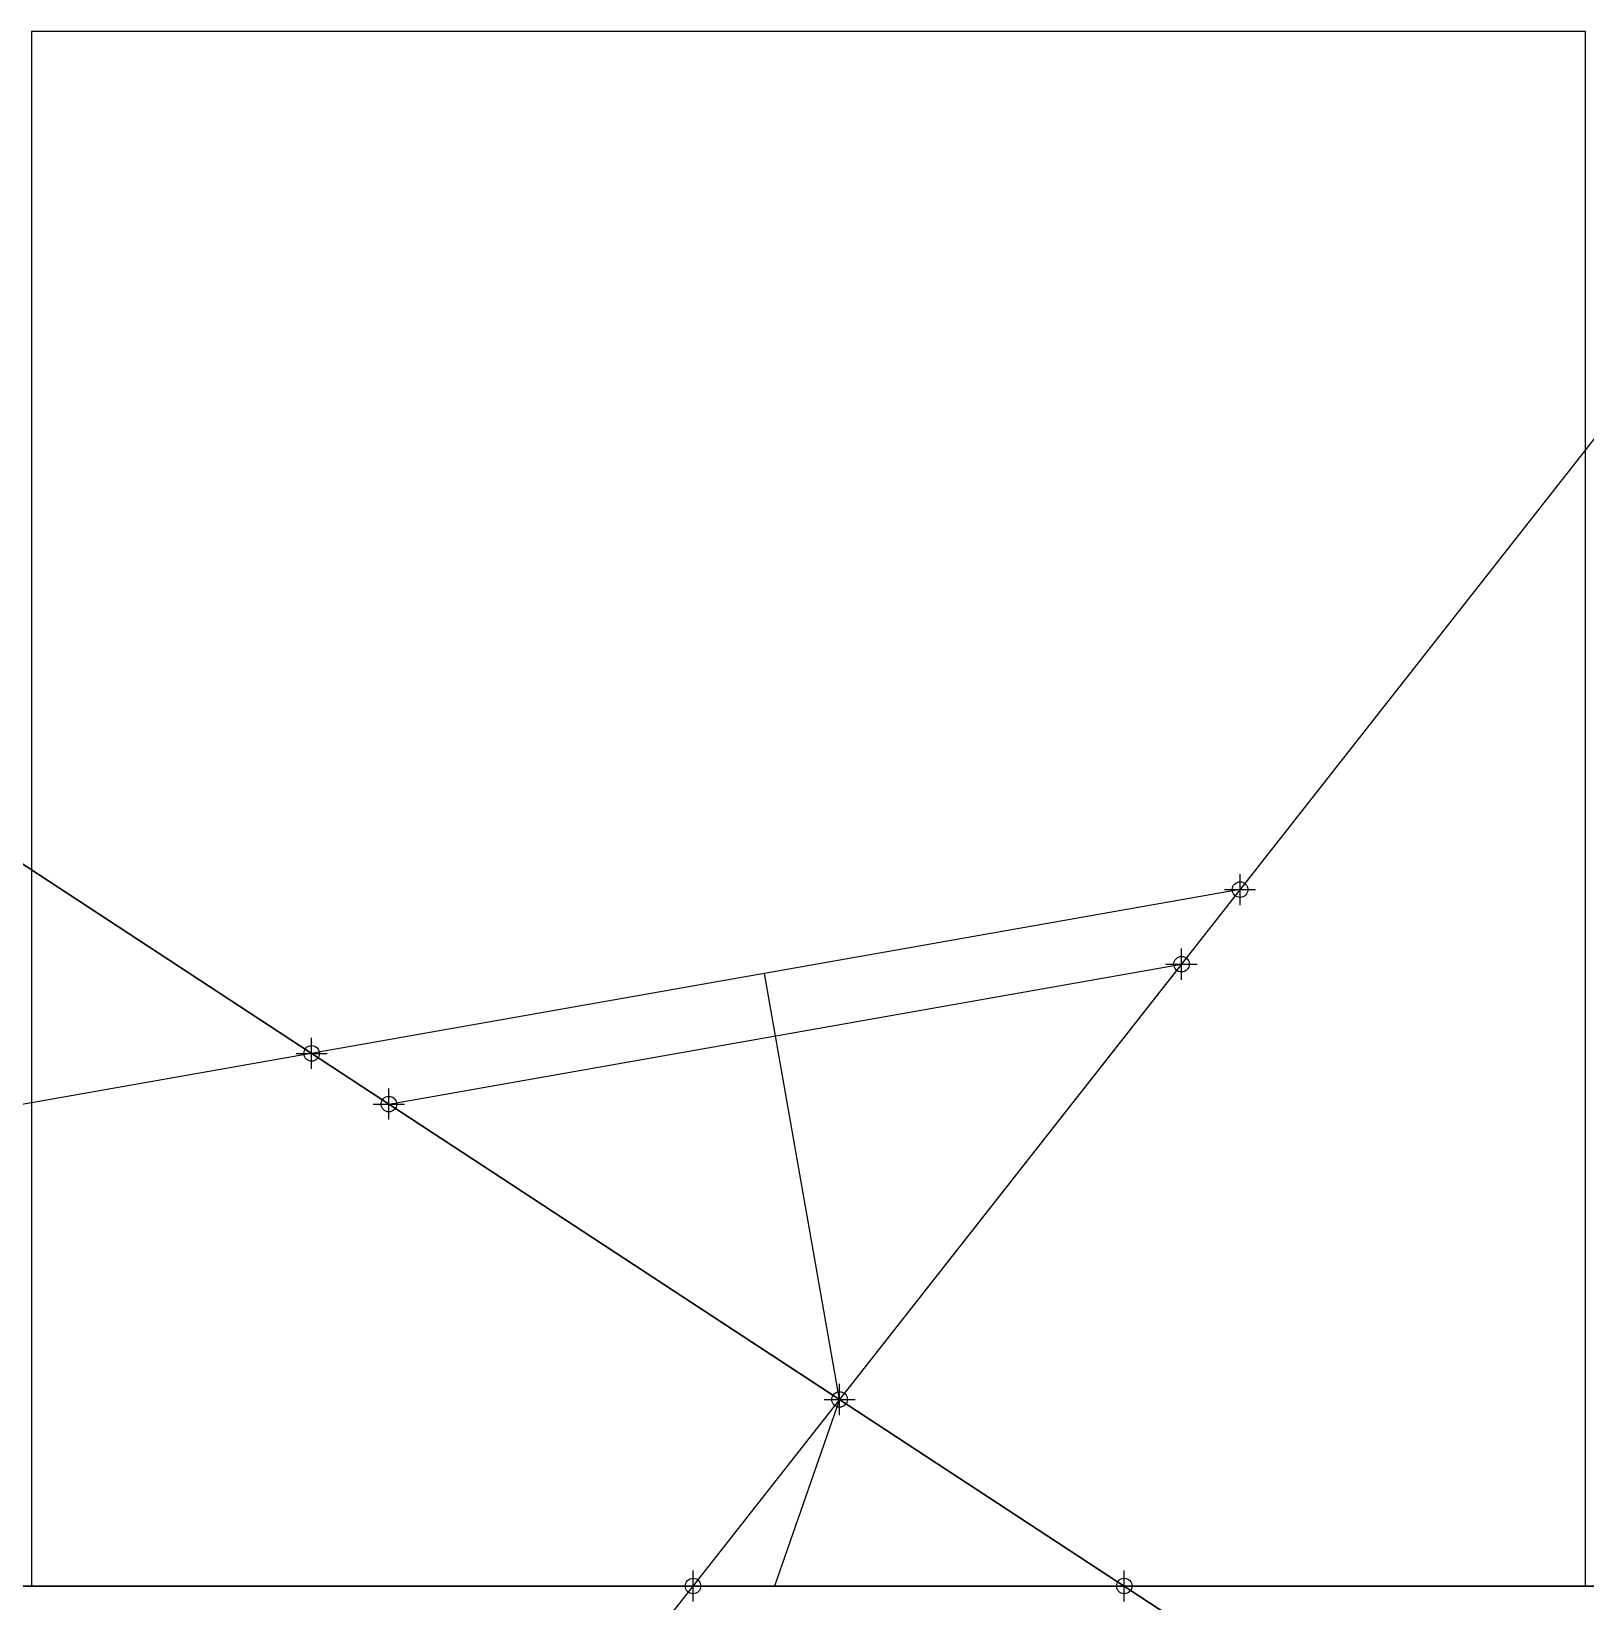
# Model space of a CAD drawing. Header units: millimetres. Extents: x -177 to 100, y -1 to 100.
# Drawn here: x 0 to 100, y -1 to 100 of the extents above.
import ezdxf

# ---------------------------------------------------------------- set-up
doc = ezdxf.new("R2010")
doc.units = ezdxf.units.MM
doc.header["$PDMODE"] = 34

msp = doc.modelspace()

# ---------------------------------------------------------------- linework, layer by layer
at = {"color": 3}
for p, q in [((100, 100), (0, 100)), ((0, 100), (0, 0)), ((100, 0), (100, 100)), ((0, 0), (100, 0))]:
    msp.add_line(p, q, dxfattribs=at)
for p, q in [((23, 31, 6), (74, 40, 6)), ((52, 12, 41), (47.16, 39.4)), ((74, 40, 6), (52, 12, 41)), ((52, 12, 41), (23, 31, 6)), ((52, 12, 41), (47.81, 0, 57.34))]:
    msp.add_line(p, q)
at = {"color": 1}
for p, q in [((0, 0), (100, 0)), ((100, 0, 100), (0, 0, 100)), ((0, 0, 100), (0, 0)), ((100, 0), (100, 0, 100))]:
    msp.add_line(p, q, dxfattribs=at)
for direction in [(-0.588658, 0.385673, -0.710449), (0.440617, 0.560786, -0.700982)]:
    msp.add_xline((52, 12, 41), direction)
at = {"color": 3, "transparency": 33554495}
for p, direction in [((23, 31), (0.836461, -0.548026)), ((52, 12), (0.617822, 0.786318))]:
    msp.add_xline(p, direction, dxfattribs=at)
at = {"color": 1, "transparency": 33554495}
for direction in [(0.532172, 0, -0.846637), (-0.638018, 0, -0.770022)]:
    msp.add_xline((52, 0, 41), direction, dxfattribs=at)
at = {"color": 3, "transparency": 33554559}
msp.add_ray((77.77, 44.8), (-0.984784, -0.173785), dxfattribs=at)
at = {"color": 1, "transparency": 33554559}
msp.add_ray((70.32, 0, 63.11), (-0.968737, 0, -0.248091), dxfattribs=at)
at = {"color": 3, "transparency": 33554559}
for p in [(77.77, 44.8), (18.03, 34.26)]:
    msp.add_point(p, dxfattribs=at)
for p in [(74, 40, 6), (23, 31, 6), (52, 12, 41)]:
    msp.add_point(p)
at = {"color": 1, "transparency": 33554559}
for p in [(42.57, 0, 56), (70.32, 0, 63.11)]:
    msp.add_point(p, dxfattribs=at)

doc.saveas('drawing.dxf')
